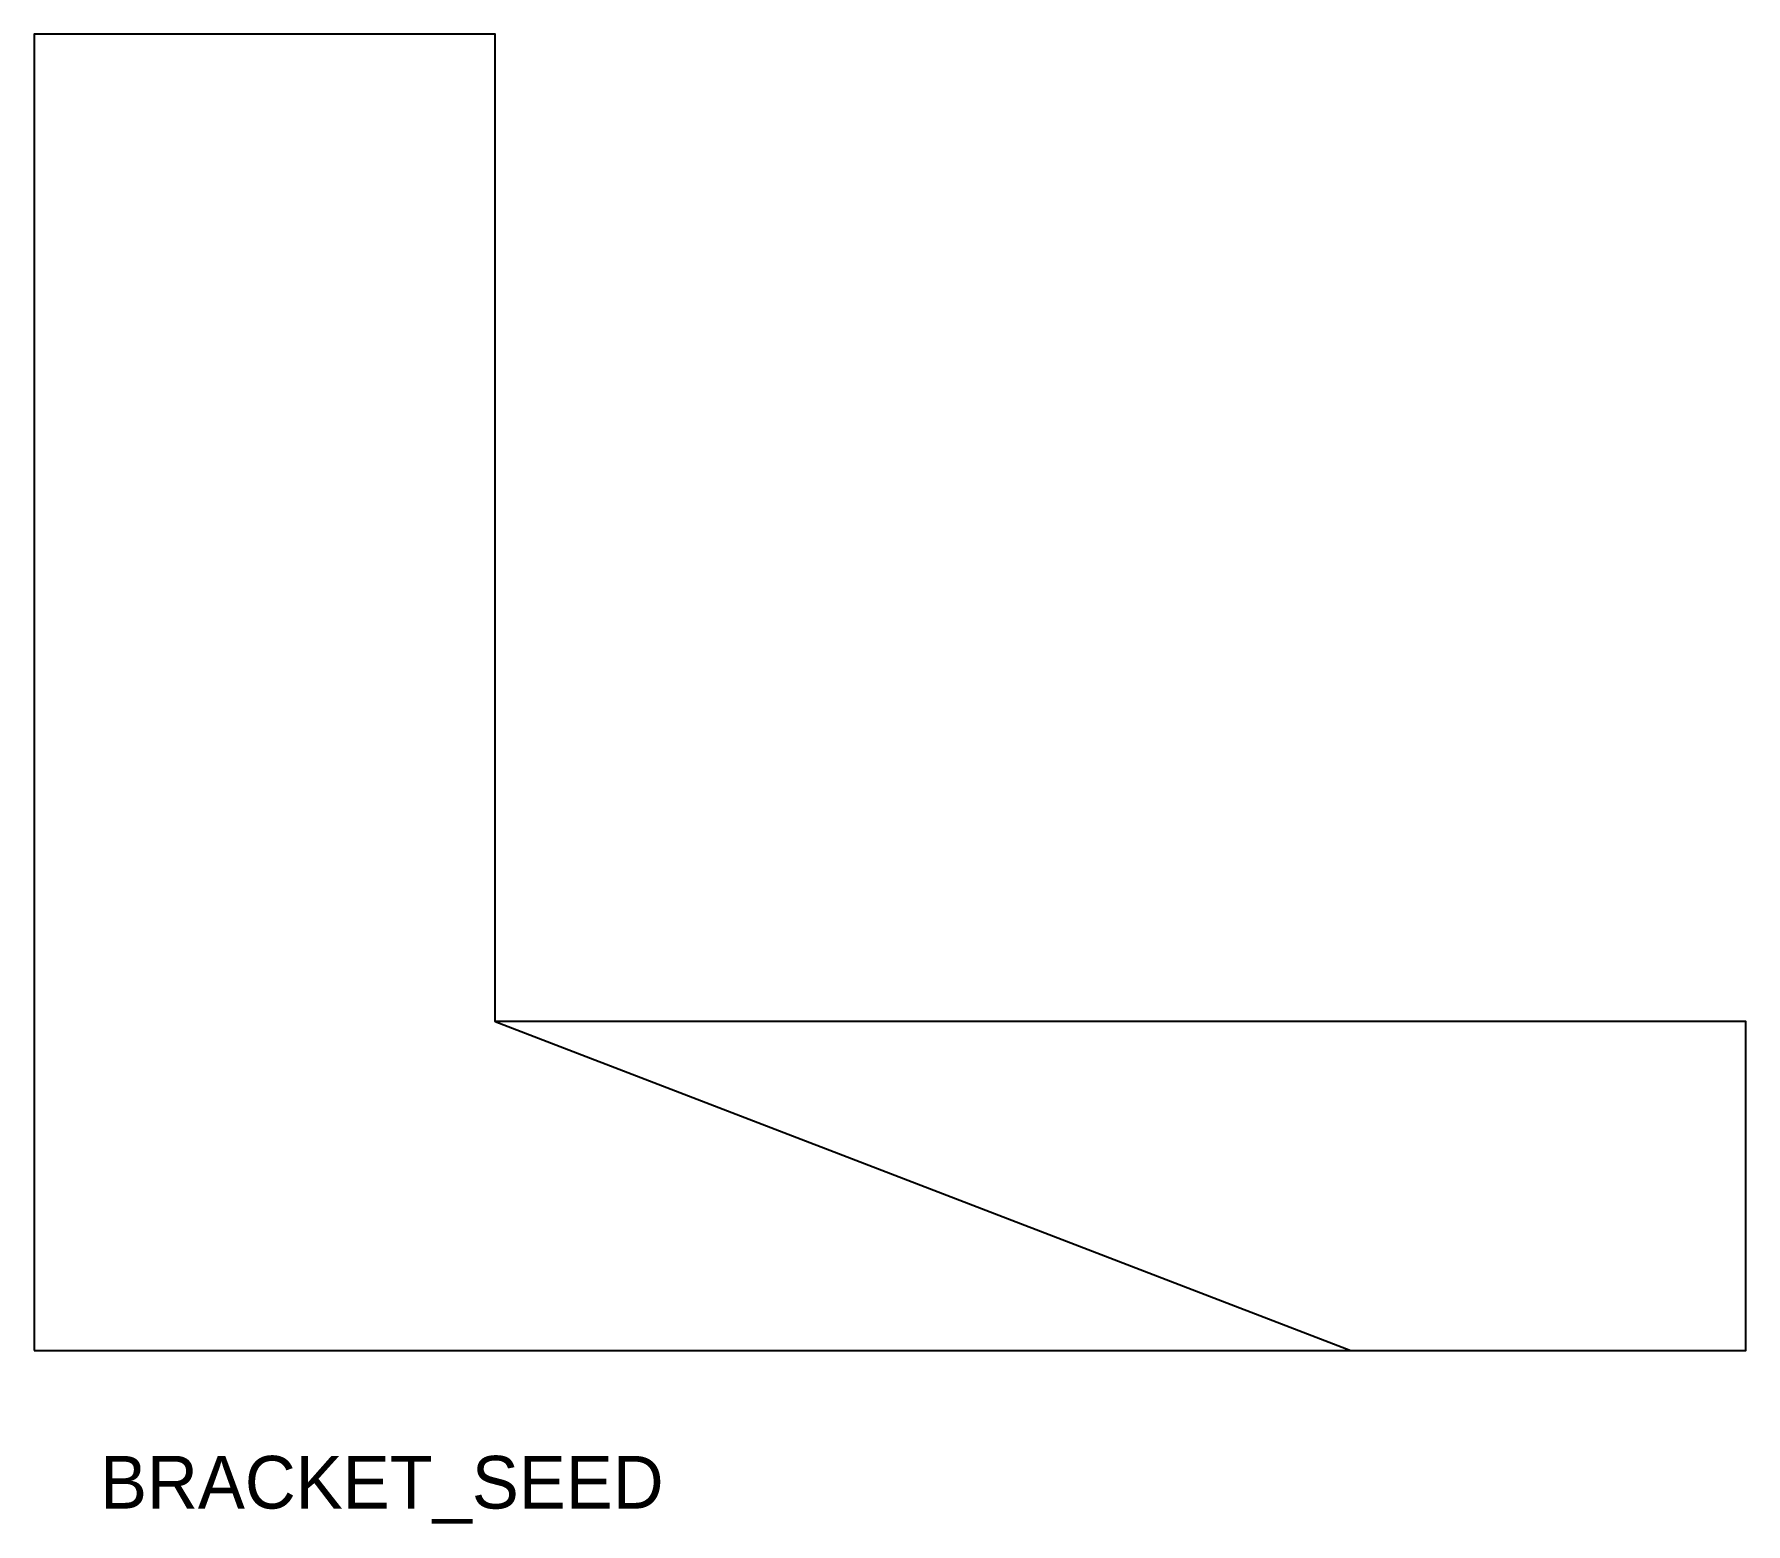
# Model space of a CAD drawing. Header units: metres. Extents: x 0 to 130, y -13 to 100.
import ezdxf

# ---------------------------------------------------------------- set-up
doc = ezdxf.new("R2010")
doc.units = ezdxf.units.M
for name, color, linetype in [('ANNOTATION', 7, 'Continuous'), ('CENTER', 7, 'Continuous'), ('OUTLINE', 7, 'Continuous')]:
    doc.layers.add(name, color=color, linetype=linetype)

msp = doc.modelspace()

# ---------------------------------------------------------------- linework, layer by layer
at = {"layer": 'CENTER'}
msp.add_line((35, 25), (100, 0), dxfattribs=at)
at = {"layer": 'OUTLINE'}
msp.add_lwpolyline([(0, 0), (130, 0), (130, 25), (35, 25), (35, 100), (0, 100)], close=True, dxfattribs=at)

# ---------------------------------------------------------------- texts
at = {"layer": 'ANNOTATION'}
msp.add_text('BRACKET_SEED', height=4, dxfattribs=at).set_placement((5, -12))

doc.saveas('drawing.dxf')
